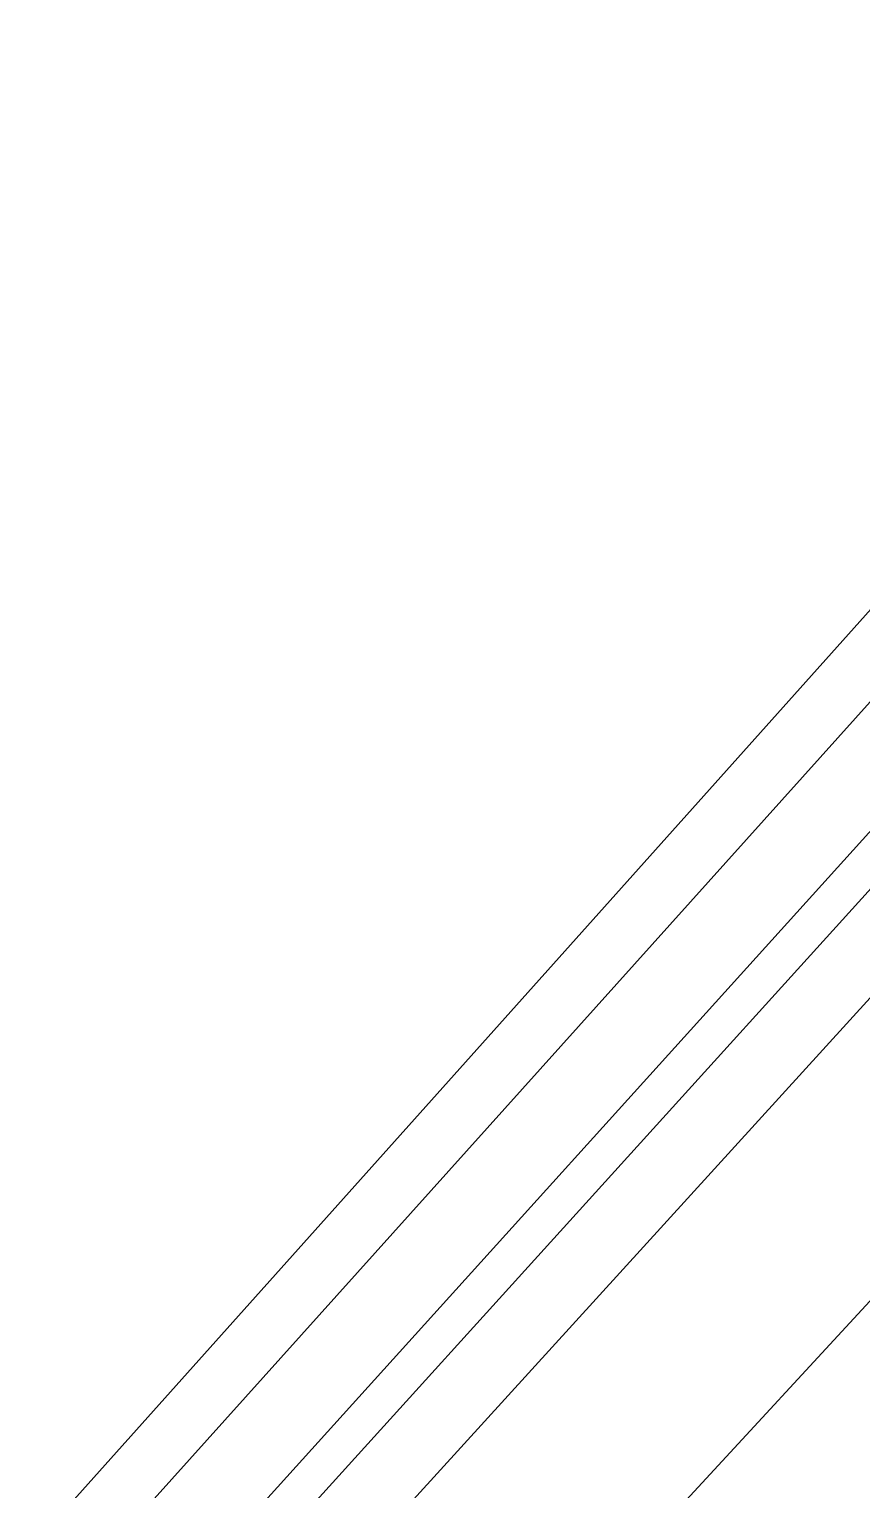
# Model space of a CAD drawing. Extents: x 0 to 768, y 0 to 803.
# Drawn here: x 671.9 to 700.5, y 752.6 to 802.7 of the extents above; entities that cross this region are included whole.
import ezdxf

# ---------------------------------------------------------------- set-up
doc = ezdxf.new("R2010")
doc.units = 0
doc.layers.get('0').update_dxf_attribs({"linetype": 'CONTINUOUS'})

msp = doc.modelspace()

# ---------------------------------------------------------------- linework, layer by layer
at = {"color": 3, "linetype": 'CONTINUOUS'}
for q in [(725.681, 802.74), (716.338, 800.173), (727.799, 799.155), (715.741, 796.284), (715.936, 789.933), (724.72, 785.018)]:
    msp.add_line((0, 0), q, dxfattribs=at)

doc.saveas('drawing.dxf')
